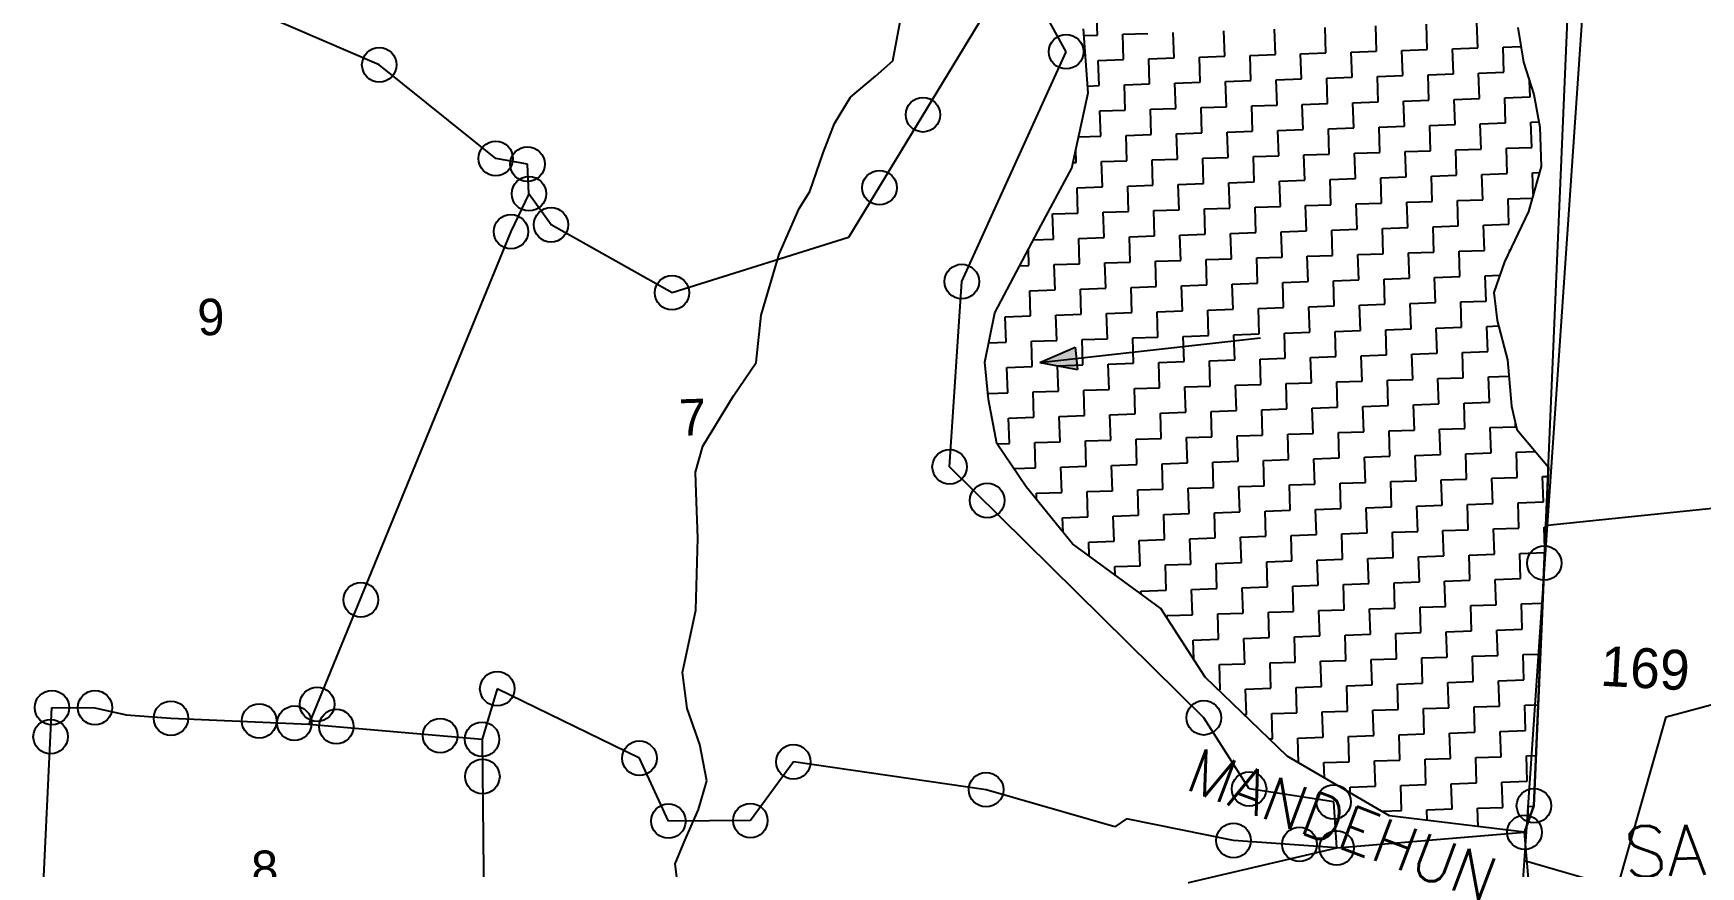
# Model space of a CAD drawing. Header units: metres. Extents: x 278270 to 279465, y 2078206 to 2080031.
# Drawn here: x 278539.7 to 278920.7, y 2079557.9 to 2079748.2 of the extents above; entities that cross this region are included whole.
import ezdxf
from ezdxf.enums import TextEntityAlignment as Align

# ---------------------------------------------------------------- set-up
doc = ezdxf.new("R2010")
doc.units = ezdxf.units.M
for name, color, linetype in [('LINE_WATER', 4, 'Continuous'), ('POLY_HATCH', 12, 'Continuous'), ('POLY_PARCEL', 6, 'Continuous'), ('POLY_ROAD', 30, 'Continuous'), ('TEXT_MAPOUT', 7, 'Continuous'), ('TEXT_PARCEL', 7, 'Continuous'), ('V_BOUND_LINE', 7, 'Continuous')]:
    doc.layers.add(name, color=color, linetype=linetype)
doc.styles.get("Standard").update_dxf_attribs({"font": 'simplex.shx'})
doc.styles.add('TEXT_MAP', font='')
doc.styles.get('TEXT_MAP').set_extended_font_data('Kruti Dev 050')

msp = doc.modelspace()

# ---------------------------------------------------------------- hatches: boundary and pattern name
h = msp.add_hatch(color=256)
h.paths.add_polyline_path([(278778, 2079673.97), (278777.71, 2079676.53), (278769.63, 2079673.04)])
h.paths.add_polyline_path([(278769.63, 2079673.04), (278778.28, 2079671.41), (278778, 2079673.97)])

# ---------------------------------------------------------------- linework, layer by layer
for points in [[(278769.63, 2079673.04), (278820.05, 2079678.64)], [(278769.63, 2079673.04), (278777.71, 2079676.53)], [(278777.71, 2079676.53), (278778.28, 2079671.41)], [(278769.63, 2079673.04), (278778.28, 2079671.41)]]:
    msp.add_lwpolyline(points)
for centre in [(278775.68, 2079744), (278618.72, 2079741), (278742.96, 2079729.6), (278645.34, 2079719.61), (278652.59, 2079718.32), (278652.93, 2079711.56), (278733.03, 2079712.94), (278657.97, 2079704.47), (278648.81, 2079702.9), (278685.62, 2079688.95), (278751.83, 2079691.5), (278749.04, 2079649.18), (278757.64, 2079641.5), (278884.93, 2079627.2), (278614.52, 2079618.81), (278645.68, 2079598.5), (278543.93, 2079594.18), (278553.77, 2079594.17), (278604.54, 2079594.94), (278571.12, 2079591.75), (278591.29, 2079591.14), (278599.33, 2079590.62), (278608.91, 2079589.86), (278807.13, 2079591.87), (278543.62, 2079587.55), (278632.65, 2079587.79), (278642.21, 2079586.96), (278678.18, 2079582.63), (278713.36, 2079581.79), (278642.3, 2079578.45), (278757.39, 2079575.44), (278817.48, 2079575.6), (278836.81, 2079572.64), (278882.56, 2079571.78), (278684.8, 2079568.27), (278703.53, 2079568.38), (278813.92, 2079563.83), (278829, 2079562.95), (278880.42, 2079565.71), (278837.5, 2079562.14)]:
    msp.add_circle(centre, 3.94)
at = {"layer": 'LINE_WATER'}
for p, q in [((278736.1, 2079741.88), (278738.75, 2079756.24)), ((278732.11, 2079738.42), (278736.1, 2079741.88)), ((278726.38, 2079733.63), (278732.11, 2079738.42)), ((278722.73, 2079727.62), (278726.38, 2079733.63)), ((278720.14, 2079720.88), (278722.73, 2079727.62)), ((278717.1, 2079712.08), (278720.14, 2079720.88)), ((278714.66, 2079708.16), (278717.1, 2079712.08)), ((278710.14, 2079697.77), (278714.66, 2079708.16)), ((278705.99, 2079683.81), (278710.14, 2079697.77)), ((278704.81, 2079673.02), (278705.99, 2079683.81)), ((278699.68, 2079665.43), (278704.81, 2079673.02)), ((278692.63, 2079653.94), (278699.68, 2079665.43)), ((278691.02, 2079647.96), (278692.63, 2079653.94)), ((278691.17, 2079643.35), (278691.02, 2079647.96)), ((278691.52, 2079632.87), (278691.17, 2079643.35)), ((278691.03, 2079616.47), (278691.52, 2079632.87)), ((278688.05, 2079602.24), (278691.03, 2079616.47)), ((278689.1, 2079593.96), (278688.05, 2079602.24)), ((278691.97, 2079585.74), (278689.1, 2079593.96)), ((278693.54, 2079577.47), (278691.97, 2079585.74)), ((278691.68, 2079570.92), (278693.54, 2079577.47)), ((278688.53, 2079563.8), (278691.68, 2079570.92)), ((278686.37, 2079558.53), (278688.53, 2079563.8)), ((278687.06, 2079553.09), (278686.37, 2079558.53))]:
    msp.add_line(p, q, dxfattribs=at)
at = {"layer": 'POLY_HATCH', "linetype": 'Continuous'}
for p, q in [((278782.82, 2079747.81), (278782.63, 2079753.59)), ((278835.05, 2079743.74), (278834.86, 2079749.52)), ((278846.61, 2079744.12), (278846.42, 2079749.9)), ((278858.18, 2079744.5), (278857.99, 2079750.28)), ((278869.74, 2079744.88), (278869.55, 2079750.66)), ((278779.72, 2079747.71), (278782.82, 2079747.81)), ((278788.6, 2079748), (278794.38, 2079748.19)), ((278788.79, 2079742.22), (278788.6, 2079748)), ((278800.35, 2079742.6), (278800.16, 2079748.38)), ((278811.92, 2079742.98), (278811.73, 2079748.76)), ((278823.48, 2079743.36), (278823.29, 2079749.14)), ((278783.01, 2079742.03), (278788.79, 2079742.22)), ((278783.2, 2079736.25), (278783.01, 2079742.03)), ((278794.57, 2079742.41), (278800.35, 2079742.6)), ((278794.76, 2079736.63), (278794.57, 2079742.41)), ((278806.14, 2079742.79), (278811.92, 2079742.98)), ((278806.33, 2079737.01), (278806.14, 2079742.79)), ((278817.7, 2079743.17), (278823.48, 2079743.36)), ((278817.89, 2079737.39), (278817.7, 2079743.17)), ((278829.26, 2079743.55), (278835.05, 2079743.74)), ((278829.45, 2079737.77), (278829.26, 2079743.55)), ((278840.83, 2079743.93), (278846.61, 2079744.12)), ((278841.02, 2079738.15), (278840.83, 2079743.93)), ((278852.39, 2079744.31), (278858.18, 2079744.5)), ((278852.58, 2079738.53), (278852.39, 2079744.31)), ((278863.96, 2079744.69), (278869.74, 2079744.88)), ((278864.15, 2079738.91), (278863.96, 2079744.69)), ((278875.52, 2079745.07), (278879.6, 2079745.2)), ((278875.71, 2079739.29), (278875.52, 2079745.07)), ((278835.24, 2079737.96), (278841.02, 2079738.15)), ((278846.8, 2079738.34), (278852.58, 2079738.53)), ((278846.99, 2079732.55), (278846.8, 2079738.34)), ((278858.37, 2079738.72), (278864.15, 2079738.91)), ((278858.56, 2079732.93), (278858.37, 2079738.72)), ((278869.93, 2079739.1), (278875.71, 2079739.29)), ((278870.12, 2079733.31), (278869.93, 2079739.1)), ((278780.57, 2079736.16), (278783.2, 2079736.25)), ((278788.98, 2079736.44), (278794.76, 2079736.63)), ((278789.17, 2079730.66), (278788.98, 2079736.44)), ((278800.54, 2079736.82), (278806.33, 2079737.01)), ((278800.73, 2079731.03), (278800.54, 2079736.82)), ((278812.11, 2079737.2), (278817.89, 2079737.39)), ((278812.3, 2079731.41), (278812.11, 2079737.2)), ((278823.67, 2079737.58), (278829.45, 2079737.77)), ((278823.86, 2079731.79), (278823.67, 2079737.58)), ((278835.43, 2079732.17), (278835.24, 2079737.96)), ((278881.68, 2079733.69), (278881.56, 2079737.39)), ((278783.39, 2079730.47), (278789.17, 2079730.66)), ((278783.58, 2079724.68), (278783.39, 2079730.47)), ((278794.95, 2079730.84), (278800.73, 2079731.03)), ((278795.14, 2079725.06), (278794.95, 2079730.84)), ((278806.52, 2079731.22), (278812.3, 2079731.41)), ((278806.71, 2079725.44), (278806.52, 2079731.22)), ((278818.08, 2079731.6), (278823.86, 2079731.79)), ((278818.27, 2079725.82), (278818.08, 2079731.6)), ((278829.64, 2079731.98), (278835.43, 2079732.17)), ((278829.83, 2079726.2), (278829.64, 2079731.98)), ((278841.21, 2079732.36), (278846.99, 2079732.55)), ((278841.4, 2079726.58), (278841.21, 2079732.36)), ((278852.77, 2079732.74), (278858.56, 2079732.93)), ((278852.96, 2079726.96), (278852.77, 2079732.74)), ((278864.34, 2079733.12), (278870.12, 2079733.31)), ((278864.53, 2079727.34), (278864.34, 2079733.12)), ((278875.9, 2079733.5), (278881.68, 2079733.69)), ((278876.09, 2079727.72), (278875.9, 2079733.5)), ((278847.18, 2079726.77), (278852.96, 2079726.96)), ((278847.37, 2079720.99), (278847.18, 2079726.77)), ((278858.75, 2079727.15), (278864.53, 2079727.34)), ((278858.94, 2079721.37), (278858.75, 2079727.15)), ((278870.31, 2079727.53), (278876.09, 2079727.72)), ((278870.5, 2079721.75), (278870.31, 2079727.53)), ((278881.87, 2079727.91), (278883.69, 2079727.97)), ((278882.06, 2079722.13), (278881.87, 2079727.91)), ((278778.51, 2079724.52), (278783.58, 2079724.68)), ((278789.36, 2079724.87), (278795.14, 2079725.06)), ((278789.55, 2079719.09), (278789.36, 2079724.87)), ((278800.92, 2079725.25), (278806.71, 2079725.44)), ((278801.11, 2079719.47), (278800.92, 2079725.25)), ((278812.49, 2079725.63), (278818.27, 2079725.82)), ((278812.68, 2079719.85), (278812.49, 2079725.63)), ((278824.05, 2079726.01), (278829.83, 2079726.2)), ((278824.24, 2079720.23), (278824.05, 2079726.01)), ((278835.62, 2079726.39), (278841.4, 2079726.58)), ((278835.81, 2079720.61), (278835.62, 2079726.39)), ((278777.98, 2079718.71), (278777.89, 2079721.65)), ((278783.77, 2079718.9), (278789.55, 2079719.09)), ((278795.33, 2079719.28), (278801.11, 2079719.47)), ((278795.52, 2079713.5), (278795.33, 2079719.28)), ((278806.9, 2079719.66), (278812.68, 2079719.85)), ((278807.09, 2079713.88), (278806.9, 2079719.66)), ((278818.46, 2079720.04), (278824.24, 2079720.23)), ((278818.65, 2079714.26), (278818.46, 2079720.04)), ((278830.02, 2079720.42), (278835.81, 2079720.61)), ((278830.21, 2079714.64), (278830.02, 2079720.42)), ((278841.59, 2079720.8), (278847.37, 2079720.99)), ((278841.78, 2079715.02), (278841.59, 2079720.8)), ((278853.15, 2079721.18), (278858.94, 2079721.37)), ((278853.34, 2079715.4), (278853.15, 2079721.18)), ((278864.72, 2079721.56), (278870.5, 2079721.75)), ((278864.91, 2079715.78), (278864.72, 2079721.56)), ((278876.28, 2079721.94), (278882.06, 2079722.13)), ((278876.47, 2079716.16), (278876.28, 2079721.94)), ((278777.25, 2079718.69), (278777.98, 2079718.71)), ((278783.96, 2079713.12), (278783.77, 2079718.9)), ((278847.56, 2079715.21), (278853.34, 2079715.4)), ((278847.75, 2079709.43), (278847.56, 2079715.21)), ((278859.13, 2079715.59), (278864.91, 2079715.78)), ((278859.32, 2079709.8), (278859.13, 2079715.59)), ((278870.69, 2079715.97), (278876.47, 2079716.16)), ((278870.88, 2079710.18), (278870.69, 2079715.97)), ((278882.25, 2079716.35), (278883.81, 2079716.4)), ((278882.42, 2079711.43), (278882.25, 2079716.35)), ((278778.17, 2079712.93), (278783.96, 2079713.12)), ((278778.36, 2079707.15), (278778.17, 2079712.93)), ((278789.74, 2079713.31), (278795.52, 2079713.5)), ((278789.93, 2079707.53), (278789.74, 2079713.31)), ((278801.3, 2079713.69), (278807.09, 2079713.88)), ((278801.49, 2079707.91), (278801.3, 2079713.69)), ((278812.87, 2079714.07), (278818.65, 2079714.26)), ((278813.06, 2079708.29), (278812.87, 2079714.07)), ((278824.43, 2079714.45), (278830.21, 2079714.64)), ((278824.62, 2079708.67), (278824.43, 2079714.45)), ((278836, 2079714.83), (278841.78, 2079715.02)), ((278836.19, 2079709.05), (278836, 2079714.83)), ((278795.71, 2079707.72), (278801.49, 2079707.91)), ((278795.9, 2079701.93), (278795.71, 2079707.72)), ((278807.28, 2079708.1), (278813.06, 2079708.29)), ((278807.47, 2079702.31), (278807.28, 2079708.1)), ((278818.84, 2079708.48), (278824.62, 2079708.67)), ((278819.03, 2079702.69), (278818.84, 2079708.48)), ((278830.4, 2079708.86), (278836.19, 2079709.05)), ((278830.59, 2079703.07), (278830.4, 2079708.86)), ((278841.97, 2079709.24), (278847.75, 2079709.43)), ((278842.16, 2079703.45), (278841.97, 2079709.24)), ((278853.53, 2079709.61), (278859.32, 2079709.8)), ((278853.72, 2079703.83), (278853.53, 2079709.61)), ((278865.1, 2079709.99), (278870.88, 2079710.18)), ((278865.29, 2079704.21), (278865.1, 2079709.99)), ((278876.66, 2079710.37), (278882.17, 2079710.56)), ((278876.85, 2079704.59), (278876.66, 2079710.37)), ((278772.58, 2079706.96), (278778.36, 2079707.15)), ((278772.77, 2079701.17), (278772.58, 2079706.96)), ((278784.15, 2079707.34), (278789.93, 2079707.53)), ((278784.34, 2079701.55), (278784.15, 2079707.34)), ((278847.94, 2079703.64), (278853.72, 2079703.83)), ((278859.51, 2079704.02), (278865.29, 2079704.21)), ((278859.7, 2079698.24), (278859.51, 2079704.02)), ((278871.07, 2079704.4), (278876.85, 2079704.59)), ((278871.26, 2079698.62), (278871.07, 2079704.4)), ((278768.16, 2079701.02), (278772.77, 2079701.17)), ((278778.55, 2079701.36), (278784.34, 2079701.55)), ((278778.74, 2079695.58), (278778.55, 2079701.36)), ((278790.12, 2079701.74), (278795.9, 2079701.93)), ((278790.31, 2079695.96), (278790.12, 2079701.74)), ((278801.68, 2079702.12), (278807.47, 2079702.31)), ((278801.87, 2079696.34), (278801.68, 2079702.12)), ((278813.25, 2079702.5), (278819.03, 2079702.69)), ((278813.44, 2079696.72), (278813.25, 2079702.5)), ((278824.81, 2079702.88), (278830.59, 2079703.07)), ((278825, 2079697.1), (278824.81, 2079702.88)), ((278836.38, 2079703.26), (278842.16, 2079703.45)), ((278836.57, 2079697.48), (278836.38, 2079703.26)), ((278848.13, 2079697.86), (278847.94, 2079703.64)), ((278767.18, 2079695.2), (278767.06, 2079698.92)), ((278796.09, 2079696.15), (278801.87, 2079696.34)), ((278796.28, 2079690.37), (278796.09, 2079696.15)), ((278807.66, 2079696.53), (278813.44, 2079696.72)), ((278807.85, 2079690.75), (278807.66, 2079696.53)), ((278819.22, 2079696.91), (278825, 2079697.1)), ((278819.41, 2079691.13), (278819.22, 2079696.91)), ((278830.78, 2079697.29), (278836.57, 2079697.48)), ((278830.97, 2079691.51), (278830.78, 2079697.29)), ((278842.35, 2079697.67), (278848.13, 2079697.86)), ((278842.54, 2079691.89), (278842.35, 2079697.67)), ((278853.91, 2079698.05), (278859.7, 2079698.24)), ((278854.1, 2079692.27), (278853.91, 2079698.05)), ((278865.48, 2079698.43), (278871.26, 2079698.62)), ((278865.67, 2079692.65), (278865.48, 2079698.43)), ((278877.04, 2079698.81), (278877.16, 2079698.81)), ((278877.05, 2079698.58), (278877.04, 2079698.81)), ((278765.07, 2079695.13), (278767.18, 2079695.2)), ((278772.96, 2079695.39), (278778.74, 2079695.58)), ((278773.15, 2079689.61), (278772.96, 2079695.39)), ((278784.53, 2079695.77), (278790.31, 2079695.96)), ((278784.72, 2079689.99), (278784.53, 2079695.77)), ((278859.88, 2079692.46), (278865.67, 2079692.65)), ((278860.07, 2079686.68), (278859.88, 2079692.46)), ((278871.45, 2079692.84), (278874.76, 2079692.95)), ((278871.64, 2079687.06), (278871.45, 2079692.84)), ((278767.37, 2079689.42), (278773.15, 2079689.61)), ((278767.56, 2079683.64), (278767.37, 2079689.42)), ((278778.93, 2079689.8), (278784.72, 2079689.99)), ((278779.12, 2079684.02), (278778.93, 2079689.8)), ((278790.5, 2079690.18), (278796.28, 2079690.37)), ((278790.69, 2079684.4), (278790.5, 2079690.18)), ((278802.06, 2079690.56), (278807.85, 2079690.75)), ((278802.25, 2079684.78), (278802.06, 2079690.56)), ((278813.63, 2079690.94), (278819.41, 2079691.13)), ((278813.82, 2079685.16), (278813.63, 2079690.94)), ((278825.19, 2079691.32), (278830.97, 2079691.51)), ((278825.38, 2079685.54), (278825.19, 2079691.32)), ((278836.76, 2079691.7), (278842.54, 2079691.89)), ((278836.95, 2079685.92), (278836.76, 2079691.7)), ((278848.32, 2079692.08), (278854.1, 2079692.27)), ((278848.51, 2079686.3), (278848.32, 2079692.08)), ((278796.47, 2079684.59), (278802.25, 2079684.78)), ((278808.03, 2079684.97), (278813.82, 2079685.16)), ((278808.22, 2079679.18), (278808.03, 2079684.97)), ((278819.6, 2079685.35), (278825.38, 2079685.54)), ((278819.79, 2079679.56), (278819.6, 2079685.35)), ((278831.16, 2079685.73), (278836.95, 2079685.92)), ((278831.35, 2079679.94), (278831.16, 2079685.73)), ((278842.73, 2079686.11), (278848.51, 2079686.3)), ((278842.92, 2079680.32), (278842.73, 2079686.11)), ((278854.29, 2079686.49), (278860.07, 2079686.68)), ((278854.48, 2079680.7), (278854.29, 2079686.49)), ((278865.86, 2079686.87), (278871.64, 2079687.06)), ((278866.05, 2079681.08), (278865.86, 2079686.87)), ((278761.78, 2079683.45), (278767.56, 2079683.64)), ((278761.97, 2079677.67), (278761.78, 2079683.45)), ((278773.34, 2079683.83), (278779.12, 2079684.02)), ((278773.53, 2079678.05), (278773.34, 2079683.83)), ((278784.91, 2079684.21), (278790.69, 2079684.4)), ((278785.1, 2079678.43), (278784.91, 2079684.21)), ((278796.66, 2079678.81), (278796.47, 2079684.59)), ((278860.26, 2079680.89), (278866.05, 2079681.08)), ((278860.45, 2079675.11), (278860.26, 2079680.89)), ((278871.83, 2079681.27), (278874.48, 2079681.36)), ((278872.02, 2079675.49), (278871.83, 2079681.27)), ((278758.01, 2079677.54), (278761.97, 2079677.67)), ((278767.75, 2079677.86), (278773.53, 2079678.05)), ((278767.94, 2079672.07), (278767.75, 2079677.86)), ((278779.31, 2079678.24), (278785.1, 2079678.43)), ((278779.5, 2079672.45), (278779.31, 2079678.24)), ((278790.88, 2079678.62), (278796.66, 2079678.81)), ((278791.07, 2079672.83), (278790.88, 2079678.62)), ((278802.44, 2079678.99), (278808.22, 2079679.18)), ((278802.63, 2079673.21), (278802.44, 2079678.99)), ((278814.01, 2079679.37), (278819.79, 2079679.56)), ((278814.2, 2079673.59), (278814.01, 2079679.37)), ((278825.57, 2079679.75), (278831.35, 2079679.94)), ((278825.76, 2079673.97), (278825.57, 2079679.75)), ((278837.14, 2079680.13), (278842.92, 2079680.32)), ((278837.33, 2079674.35), (278837.14, 2079680.13)), ((278848.7, 2079680.51), (278854.48, 2079680.7)), ((278848.89, 2079674.73), (278848.7, 2079680.51)), ((278808.41, 2079673.4), (278814.2, 2079673.59)), ((278808.6, 2079667.62), (278808.41, 2079673.4)), ((278819.98, 2079673.78), (278825.76, 2079673.97)), ((278820.17, 2079668), (278819.98, 2079673.78)), ((278831.54, 2079674.16), (278837.33, 2079674.35)), ((278831.73, 2079668.38), (278831.54, 2079674.16)), ((278843.11, 2079674.54), (278848.89, 2079674.73)), ((278843.3, 2079668.76), (278843.11, 2079674.54)), ((278854.67, 2079674.92), (278860.45, 2079675.11)), ((278854.86, 2079669.14), (278854.67, 2079674.92)), ((278866.24, 2079675.3), (278872.02, 2079675.49)), ((278866.43, 2079669.52), (278866.24, 2079675.3)), ((278762.16, 2079671.88), (278767.94, 2079672.07)), ((278762.35, 2079666.1), (278762.16, 2079671.88)), ((278773.72, 2079672.26), (278779.5, 2079672.45)), ((278773.91, 2079666.48), (278773.72, 2079672.26)), ((278785.29, 2079672.64), (278791.07, 2079672.83)), ((278785.48, 2079666.86), (278785.29, 2079672.64)), ((278796.85, 2079673.02), (278802.63, 2079673.21)), ((278797.04, 2079667.24), (278796.85, 2079673.02)), ((278860.64, 2079669.33), (278866.43, 2079669.52)), ((278872.21, 2079669.71), (278876.88, 2079669.86)), ((278872.4, 2079663.93), (278872.21, 2079669.71)), ((278757.78, 2079665.95), (278762.35, 2079666.1)), ((278768.13, 2079666.29), (278773.91, 2079666.48)), ((278768.32, 2079660.51), (278768.13, 2079666.29)), ((278779.69, 2079666.67), (278785.48, 2079666.86)), ((278779.88, 2079660.89), (278779.69, 2079666.67)), ((278791.26, 2079667.05), (278797.04, 2079667.24)), ((278791.45, 2079661.27), (278791.26, 2079667.05)), ((278802.82, 2079667.43), (278808.6, 2079667.62)), ((278803.01, 2079661.65), (278802.82, 2079667.43)), ((278814.39, 2079667.81), (278820.17, 2079668)), ((278814.58, 2079662.03), (278814.39, 2079667.81)), ((278825.95, 2079668.19), (278831.73, 2079668.38)), ((278826.14, 2079662.41), (278825.95, 2079668.19)), ((278837.52, 2079668.57), (278843.3, 2079668.76)), ((278837.71, 2079662.79), (278837.52, 2079668.57)), ((278849.08, 2079668.95), (278854.86, 2079669.14)), ((278849.27, 2079663.17), (278849.08, 2079668.95)), ((278860.83, 2079663.55), (278860.64, 2079669.33)), ((278808.79, 2079661.84), (278814.58, 2079662.03)), ((278808.98, 2079656.06), (278808.79, 2079661.84)), ((278820.36, 2079662.22), (278826.14, 2079662.41)), ((278820.55, 2079656.44), (278820.36, 2079662.22)), ((278831.92, 2079662.6), (278837.71, 2079662.79)), ((278832.11, 2079656.82), (278831.92, 2079662.6)), ((278843.49, 2079662.98), (278849.27, 2079663.17)), ((278843.68, 2079657.2), (278843.49, 2079662.98)), ((278855.05, 2079663.36), (278860.83, 2079663.55)), ((278855.24, 2079657.58), (278855.05, 2079663.36)), ((278866.62, 2079663.74), (278872.4, 2079663.93)), ((278866.81, 2079657.95), (278866.62, 2079663.74)), ((278762.54, 2079660.32), (278768.32, 2079660.51)), ((278762.73, 2079654.54), (278762.54, 2079660.32)), ((278774.1, 2079660.7), (278779.88, 2079660.89)), ((278774.29, 2079654.92), (278774.1, 2079660.7)), ((278785.67, 2079661.08), (278791.45, 2079661.27)), ((278785.86, 2079655.3), (278785.67, 2079661.08)), ((278797.23, 2079661.46), (278803.01, 2079661.65)), ((278797.42, 2079655.68), (278797.23, 2079661.46)), ((278872.59, 2079658.14), (278878.37, 2079658.33)), ((278872.78, 2079652.36), (278872.59, 2079658.14)), ((278878.37, 2079658.33), (278878.34, 2079659.19)), ((278759.88, 2079654.44), (278762.73, 2079654.54)), ((278768.51, 2079654.73), (278774.29, 2079654.92)), ((278768.7, 2079648.94), (278768.51, 2079654.73)), ((278780.07, 2079655.11), (278785.86, 2079655.3)), ((278780.26, 2079649.32), (278780.07, 2079655.11)), ((278791.64, 2079655.49), (278797.42, 2079655.68)), ((278791.83, 2079649.7), (278791.64, 2079655.49)), ((278803.2, 2079655.87), (278808.98, 2079656.06)), ((278803.39, 2079650.08), (278803.2, 2079655.87)), ((278814.77, 2079656.25), (278820.55, 2079656.44)), ((278814.96, 2079650.46), (278814.77, 2079656.25)), ((278826.33, 2079656.63), (278832.11, 2079656.82)), ((278826.52, 2079650.84), (278826.33, 2079656.63)), ((278837.9, 2079657.01), (278843.68, 2079657.2)), ((278838.09, 2079651.22), (278837.9, 2079657.01)), ((278849.46, 2079657.39), (278855.24, 2079657.58)), ((278849.65, 2079651.6), (278849.46, 2079657.39)), ((278861.02, 2079657.76), (278866.81, 2079657.95)), ((278861.21, 2079651.98), (278861.02, 2079657.76)), ((278809.17, 2079650.27), (278814.96, 2079650.46)), ((278820.74, 2079650.65), (278826.52, 2079650.84)), ((278820.93, 2079644.87), (278820.74, 2079650.65)), ((278832.3, 2079651.03), (278838.09, 2079651.22)), ((278832.49, 2079645.25), (278832.3, 2079651.03)), ((278843.87, 2079651.41), (278849.65, 2079651.6)), ((278844.06, 2079645.63), (278843.87, 2079651.41)), ((278855.43, 2079651.79), (278861.21, 2079651.98)), ((278855.62, 2079646.01), (278855.43, 2079651.79)), ((278867, 2079652.17), (278872.78, 2079652.36)), ((278867.19, 2079646.39), (278867, 2079652.17)), ((278878.56, 2079652.55), (278882.86, 2079652.69)), ((278878.75, 2079646.77), (278878.56, 2079652.55)), ((278763.73, 2079648.78), (278768.7, 2079648.94)), ((278774.48, 2079649.13), (278780.26, 2079649.32)), ((278774.67, 2079643.35), (278774.48, 2079649.13)), ((278786.05, 2079649.51), (278791.83, 2079649.7)), ((278786.24, 2079643.73), (278786.05, 2079649.51)), ((278797.61, 2079649.89), (278803.39, 2079650.08)), ((278797.8, 2079644.11), (278797.61, 2079649.89)), ((278809.36, 2079644.49), (278809.17, 2079650.27)), ((278872.97, 2079646.58), (278878.75, 2079646.77)), ((278884.53, 2079646.96), (278885.78, 2079647)), ((278884.72, 2079641.18), (278884.53, 2079646.96)), ((278768.89, 2079643.16), (278774.67, 2079643.35)), ((278768.94, 2079641.69), (278768.89, 2079643.16)), ((278780.45, 2079643.54), (278786.24, 2079643.73)), ((278780.64, 2079637.76), (278780.45, 2079643.54)), ((278792.02, 2079643.92), (278797.8, 2079644.11)), ((278792.21, 2079638.14), (278792.02, 2079643.92)), ((278803.58, 2079644.3), (278809.36, 2079644.49)), ((278803.77, 2079638.52), (278803.58, 2079644.3)), ((278815.15, 2079644.68), (278820.93, 2079644.87)), ((278815.34, 2079638.9), (278815.15, 2079644.68)), ((278826.71, 2079645.06), (278832.49, 2079645.25)), ((278826.9, 2079639.28), (278826.71, 2079645.06)), ((278838.28, 2079645.44), (278844.06, 2079645.63)), ((278838.47, 2079639.66), (278838.28, 2079645.44)), ((278849.84, 2079645.82), (278855.62, 2079646.01)), ((278850.03, 2079640.04), (278849.84, 2079645.82)), ((278861.4, 2079646.2), (278867.19, 2079646.39)), ((278861.59, 2079640.42), (278861.4, 2079646.2)), ((278873.16, 2079640.8), (278872.97, 2079646.58)), ((278821.12, 2079639.09), (278826.9, 2079639.28)), ((278821.31, 2079633.31), (278821.12, 2079639.09)), ((278832.68, 2079639.47), (278838.47, 2079639.66)), ((278832.87, 2079633.69), (278832.68, 2079639.47)), ((278844.25, 2079639.85), (278850.03, 2079640.04)), ((278844.44, 2079634.07), (278844.25, 2079639.85)), ((278855.81, 2079640.23), (278861.59, 2079640.42)), ((278856, 2079634.45), (278855.81, 2079640.23)), ((278867.38, 2079640.61), (278873.16, 2079640.8)), ((278867.57, 2079634.83), (278867.38, 2079640.61)), ((278878.94, 2079640.99), (278884.72, 2079641.18)), ((278879.13, 2079635.21), (278878.94, 2079640.99)), ((278774.86, 2079637.57), (278780.64, 2079637.76)), ((278774.97, 2079634.27), (278774.86, 2079637.57)), ((278786.43, 2079637.95), (278792.21, 2079638.14)), ((278786.62, 2079632.17), (278786.43, 2079637.95)), ((278797.99, 2079638.33), (278803.77, 2079638.52)), ((278798.18, 2079632.55), (278797.99, 2079638.33)), ((278809.55, 2079638.71), (278815.34, 2079638.9)), ((278809.74, 2079632.93), (278809.55, 2079638.71)), ((278873.35, 2079635.02), (278879.13, 2079635.21)), ((278884.91, 2079635.4), (278885.29, 2079635.41)), ((278885.07, 2079630.47), (278884.91, 2079635.4)), ((278780.83, 2079631.98), (278786.62, 2079632.17)), ((278780.94, 2079628.83), (278780.83, 2079631.98)), ((278792.4, 2079632.36), (278798.18, 2079632.55)), ((278792.59, 2079626.58), (278792.4, 2079632.36)), ((278803.96, 2079632.74), (278809.74, 2079632.93)), ((278804.15, 2079626.96), (278803.96, 2079632.74)), ((278815.53, 2079633.12), (278821.31, 2079633.31)), ((278815.72, 2079627.33), (278815.53, 2079633.12)), ((278827.09, 2079633.5), (278832.87, 2079633.69)), ((278827.28, 2079627.71), (278827.09, 2079633.5)), ((278838.65, 2079633.88), (278844.44, 2079634.07)), ((278838.84, 2079628.09), (278838.65, 2079633.88)), ((278850.22, 2079634.26), (278856, 2079634.45)), ((278850.41, 2079628.47), (278850.22, 2079634.26)), ((278861.78, 2079634.64), (278867.57, 2079634.83)), ((278861.97, 2079628.85), (278861.78, 2079634.64)), ((278873.54, 2079629.23), (278873.35, 2079635.02)), ((278821.5, 2079627.52), (278827.28, 2079627.71)), ((278833.06, 2079627.9), (278838.84, 2079628.09)), ((278833.25, 2079622.12), (278833.06, 2079627.9)), ((278844.63, 2079628.28), (278850.41, 2079628.47)), ((278844.82, 2079622.5), (278844.63, 2079628.28)), ((278856.19, 2079628.66), (278861.97, 2079628.85)), ((278856.38, 2079622.88), (278856.19, 2079628.66)), ((278867.76, 2079629.04), (278873.54, 2079629.23)), ((278867.95, 2079623.26), (278867.76, 2079629.04)), ((278879.32, 2079629.42), (278885.04, 2079629.61)), ((278879.51, 2079623.64), (278879.32, 2079629.42)), ((278786.8, 2079626.39), (278792.59, 2079626.58)), ((278786.87, 2079624.49), (278786.8, 2079626.39)), ((278798.37, 2079626.77), (278804.15, 2079626.96)), ((278798.56, 2079620.98), (278798.37, 2079626.77)), ((278809.93, 2079627.14), (278815.72, 2079627.33)), ((278810.12, 2079621.36), (278809.93, 2079627.14)), ((278821.69, 2079621.74), (278821.5, 2079627.52)), ((278792.78, 2079620.79), (278798.56, 2079620.98)), ((278792.8, 2079620.15), (278792.78, 2079620.79)), ((278804.34, 2079621.17), (278810.12, 2079621.36)), ((278804.53, 2079615.39), (278804.34, 2079621.17)), ((278815.91, 2079621.55), (278821.69, 2079621.74)), ((278816.1, 2079615.77), (278815.91, 2079621.55)), ((278827.47, 2079621.93), (278833.25, 2079622.12)), ((278827.66, 2079616.15), (278827.47, 2079621.93)), ((278839.03, 2079622.31), (278844.82, 2079622.5)), ((278839.22, 2079616.53), (278839.03, 2079622.31)), ((278850.6, 2079622.69), (278856.38, 2079622.88)), ((278850.79, 2079616.91), (278850.6, 2079622.69)), ((278862.16, 2079623.07), (278867.95, 2079623.26)), ((278862.35, 2079617.29), (278862.16, 2079623.07)), ((278873.73, 2079623.45), (278879.51, 2079623.64)), ((278873.92, 2079617.67), (278873.73, 2079623.45)), ((278821.88, 2079615.96), (278827.66, 2079616.15)), ((278833.44, 2079616.34), (278839.22, 2079616.53)), ((278833.63, 2079610.56), (278833.44, 2079616.34)), ((278845.01, 2079616.72), (278850.79, 2079616.91)), ((278845.2, 2079610.94), (278845.01, 2079616.72)), ((278856.57, 2079617.1), (278862.35, 2079617.29)), ((278856.76, 2079611.32), (278856.57, 2079617.1)), ((278868.14, 2079617.48), (278873.92, 2079617.67)), ((278868.33, 2079611.7), (278868.14, 2079617.48)), ((278879.7, 2079617.86), (278884.54, 2079618.02)), ((278879.89, 2079612.08), (278879.7, 2079617.86)), ((278798.75, 2079615.2), (278804.53, 2079615.39)), ((278798.77, 2079614.63), (278798.75, 2079615.2)), ((278810.31, 2079615.58), (278816.1, 2079615.77)), ((278810.5, 2079609.8), (278810.31, 2079615.58)), ((278822.07, 2079610.18), (278821.88, 2079615.96)), ((278804.72, 2079609.61), (278810.5, 2079609.8)), ((278804.87, 2079605.18), (278804.72, 2079609.61)), ((278816.29, 2079609.99), (278822.07, 2079610.18)), ((278816.48, 2079604.21), (278816.29, 2079609.99)), ((278827.85, 2079610.37), (278833.63, 2079610.56)), ((278828.04, 2079604.59), (278827.85, 2079610.37)), ((278839.41, 2079610.75), (278845.2, 2079610.94)), ((278839.6, 2079604.97), (278839.41, 2079610.75)), ((278850.98, 2079611.13), (278856.76, 2079611.32)), ((278851.17, 2079605.35), (278850.98, 2079611.13)), ((278862.54, 2079611.51), (278868.33, 2079611.7)), ((278862.73, 2079605.73), (278862.54, 2079611.51)), ((278874.11, 2079611.89), (278879.89, 2079612.08)), ((278874.3, 2079606.1), (278874.11, 2079611.89)), ((278833.82, 2079604.78), (278839.6, 2079604.97)), ((278834.01, 2079598.99), (278833.82, 2079604.78)), ((278845.39, 2079605.16), (278851.17, 2079605.35)), ((278845.58, 2079599.37), (278845.39, 2079605.16)), ((278856.95, 2079605.54), (278862.73, 2079605.73)), ((278857.14, 2079599.75), (278856.95, 2079605.54)), ((278868.52, 2079605.91), (278874.3, 2079606.1)), ((278868.71, 2079600.13), (278868.52, 2079605.91)), ((278880.08, 2079606.29), (278884.04, 2079606.42)), ((278880.27, 2079600.51), (278880.08, 2079606.29)), ((278810.69, 2079604.02), (278816.48, 2079604.21)), ((278810.88, 2079598.23), (278810.69, 2079604.02)), ((278822.26, 2079604.4), (278828.04, 2079604.59)), ((278822.45, 2079598.61), (278822.26, 2079604.4)), ((278810.52, 2079598.22), (278810.88, 2079598.23)), ((278816.67, 2079598.42), (278822.45, 2079598.61)), ((278816.86, 2079592.64), (278816.67, 2079598.42)), ((278828.23, 2079598.8), (278834.01, 2079598.99)), ((278828.42, 2079593.02), (278828.23, 2079598.8)), ((278839.79, 2079599.18), (278845.58, 2079599.37)), ((278839.98, 2079593.4), (278839.79, 2079599.18)), ((278851.36, 2079599.56), (278857.14, 2079599.75)), ((278851.55, 2079593.78), (278851.36, 2079599.56)), ((278862.92, 2079599.94), (278868.71, 2079600.13)), ((278863.11, 2079594.16), (278862.92, 2079599.94)), ((278874.49, 2079600.32), (278880.27, 2079600.51)), ((278874.68, 2079594.54), (278874.49, 2079600.32)), ((278834.2, 2079593.21), (278839.98, 2079593.4)), ((278845.77, 2079593.59), (278851.55, 2079593.78)), ((278845.96, 2079587.81), (278845.77, 2079593.59)), ((278857.33, 2079593.97), (278863.11, 2079594.16)), ((278857.52, 2079588.19), (278857.33, 2079593.97)), ((278868.9, 2079594.35), (278874.68, 2079594.54)), ((278869.09, 2079588.57), (278868.9, 2079594.35)), ((278880.46, 2079594.73), (278883.55, 2079594.83)), ((278880.65, 2079588.95), (278880.46, 2079594.73)), ((278816.33, 2079592.62), (278816.86, 2079592.64)), ((278822.64, 2079592.83), (278828.42, 2079593.02)), ((278822.83, 2079587.05), (278822.64, 2079592.83)), ((278834.39, 2079587.43), (278834.2, 2079593.21)), ((278822.14, 2079587.03), (278822.83, 2079587.05)), ((278828.61, 2079587.24), (278834.39, 2079587.43)), ((278828.79, 2079581.61), (278828.61, 2079587.24)), ((278840.17, 2079587.62), (278845.96, 2079587.81)), ((278840.36, 2079581.84), (278840.17, 2079587.62)), ((278851.74, 2079588), (278857.52, 2079588.19)), ((278851.93, 2079582.22), (278851.74, 2079588)), ((278863.3, 2079588.38), (278869.09, 2079588.57)), ((278863.49, 2079582.6), (278863.3, 2079588.38)), ((278874.87, 2079588.76), (278880.65, 2079588.95)), ((278875.06, 2079582.98), (278874.87, 2079588.76)), ((278834.58, 2079581.65), (278840.36, 2079581.84)), ((278846.15, 2079582.03), (278851.93, 2079582.22)), ((278846.34, 2079576.24), (278846.15, 2079582.03)), ((278857.71, 2079582.41), (278863.49, 2079582.6)), ((278857.9, 2079576.62), (278857.71, 2079582.41)), ((278869.27, 2079582.79), (278875.06, 2079582.98)), ((278869.46, 2079577), (278869.27, 2079582.79)), ((278880.84, 2079583.17), (278883.05, 2079583.24)), ((278881.03, 2079577.38), (278880.84, 2079583.17)), ((278834.7, 2079578.17), (278834.58, 2079581.65)), ((278840.55, 2079576.05), (278846.34, 2079576.24)), ((278840.6, 2079574.73), (278840.55, 2079576.05)), ((278852.12, 2079576.43), (278857.9, 2079576.62)), ((278852.31, 2079570.65), (278852.12, 2079576.43)), ((278863.68, 2079576.81), (278869.46, 2079577)), ((278863.87, 2079571.03), (278863.68, 2079576.81)), ((278875.25, 2079577.19), (278881.03, 2079577.38)), ((278875.44, 2079571.41), (278875.25, 2079577.19)), ((278847.84, 2079570.51), (278852.31, 2079570.65)), ((278858.09, 2079570.84), (278863.87, 2079571.03)), ((278858.17, 2079568.44), (278858.09, 2079570.84)), ((278869.65, 2079571.22), (278875.44, 2079571.41)), ((278869.79, 2079567.02), (278869.65, 2079571.22)), ((278881.22, 2079571.6), (278882.51, 2079571.64)), ((278881.33, 2079568.29), (278881.22, 2079571.6)), ((278879.95, 2079565.77), (278880.45, 2079565.79))]:
    msp.add_line(p, q, dxfattribs=at)
at = {"layer": 'POLY_HATCH'}
for p, q in [((278878.88, 2079749.56), (278880.21, 2079741.61)), ((278780.68, 2079734.6), (278779.61, 2079749.24)), ((278880.21, 2079741.61), (278882.58, 2079734.22)), ((278776.98, 2079717.43), (278780.68, 2079734.6)), ((278882.58, 2079734.22), (278883.89, 2079726.8)), ((278883.89, 2079726.8), (278884.19, 2079717.75)), ((278769.94, 2079704.4), (278776.98, 2079717.43)), ((278884.19, 2079717.75), (278881.32, 2079707.53)), ((278759.4, 2079684.34), (278769.94, 2079704.4)), ((278881.32, 2079707.53), (278875.83, 2079696.02)), ((278875.83, 2079696.02), (278873.39, 2079689.01)), ((278873.39, 2079689.01), (278874.13, 2079682.64)), ((278757.1, 2079673.07), (278759.4, 2079684.34)), ((278874.13, 2079682.64), (278876.56, 2079673.66)), ((278876.56, 2079673.66), (278877.44, 2079663.03)), ((278757.91, 2079664.57), (278757.1, 2079673.07)), ((278759.85, 2079654.5), (278757.91, 2079664.57)), ((278877.44, 2079663.03), (278878.68, 2079657.74)), ((278766.57, 2079644.6), (278759.85, 2079654.5)), ((278878.68, 2079657.74), (278885.87, 2079649.07)), ((278885.87, 2079649.07), (278882.56, 2079571.78)), ((278777.13, 2079631.62), (278766.57, 2079644.6)), ((278797.35, 2079616.82), (278777.13, 2079631.62)), ((278807.46, 2079601.16), (278797.35, 2079616.82)), ((278826.19, 2079583.12), (278807.46, 2079601.16)), ((278849.57, 2079569.5), (278826.19, 2079583.12)), ((278882.56, 2079571.78), (278880.42, 2079565.71)), ((278880.42, 2079565.71), (278849.57, 2079569.5))]:
    msp.add_line(p, q, dxfattribs=at)
at = {"layer": 'POLY_PARCEL'}
for p, q in [((278764.25, 2079764.68), (278725.96, 2079701.6)), ((278775.68, 2079744), (278764.25, 2079764.68)), ((278618.72, 2079741), (278592.48, 2079752.29)), ((278751.83, 2079691.5), (278775.68, 2079744)), ((278645.34, 2079719.61), (278618.72, 2079741)), ((278652.59, 2079718.32), (278645.34, 2079719.61)), ((278652.93, 2079711.56), (278652.59, 2079718.32)), ((278652.93, 2079711.56), (278648.81, 2079702.9)), ((278657.97, 2079704.47), (278652.93, 2079711.56)), ((278685.62, 2079688.95), (278657.97, 2079704.47)), ((278648.81, 2079702.9), (278602.65, 2079590.4)), ((278725.96, 2079701.6), (278685.62, 2079688.95)), ((278749.04, 2079649.18), (278751.83, 2079691.5)), ((278807.13, 2079591.87), (278749.04, 2079649.18)), ((278885.7, 2079635.88), (278945.18, 2079642.02)), ((278912.8, 2079592.05), (278957.76, 2079604.25)), ((278645.68, 2079598.5), (278642.21, 2079586.96)), ((278678.18, 2079582.63), (278645.68, 2079598.5)), ((278541.86, 2079550.74), (278543.93, 2079594.18)), ((278543.93, 2079594.18), (278553.77, 2079594.17)), ((278553.77, 2079594.17), (278560.89, 2079592.57)), ((278560.89, 2079592.57), (278571.12, 2079591.75)), ((278571.12, 2079591.75), (278602.65, 2079590.4)), ((278602.65, 2079590.4), (278642.21, 2079586.96)), ((278602.65, 2079590.4), (278602.65, 2079590.4)), ((278817.48, 2079575.6), (278807.13, 2079591.87)), ((278901.69, 2079553.02), (278912.8, 2079592.05)), ((278642.21, 2079586.96), (278642.9, 2079520.16)), ((278684.8, 2079568.27), (278678.18, 2079582.63)), ((278713.36, 2079581.79), (278703.53, 2079568.38)), ((278757.39, 2079575.44), (278713.36, 2079581.79)), ((278786.82, 2079566.94), (278757.39, 2079575.44)), ((278836.81, 2079572.64), (278817.48, 2079575.6)), ((278837.5, 2079562.14), (278836.81, 2079572.64)), ((278703.53, 2079568.38), (278684.8, 2079568.27)), ((278789.45, 2079568.81), (278786.82, 2079566.94)), ((278813.92, 2079563.83), (278789.45, 2079568.81)), ((278837.5, 2079562.14), (278813.92, 2079563.83))]:
    msp.add_line(p, q, dxfattribs=at)
at = {"layer": 'POLY_ROAD'}
for p, q in [((278837.5, 2079562.14), (278880.42, 2079565.71)), ((278689.77, 2079527.7), (278837.5, 2079562.14)), ((278901.69, 2079553.02), (278880.41, 2079559.2))]:
    msp.add_line(p, q, dxfattribs=at)
at = {"layer": 'V_BOUND_LINE'}
for p, q in [((278885.7, 2079635.88), (278910.92, 2080005.52)), ((278882.56, 2079571.78), (278891.04, 2079769.62)), ((278880.41, 2079559.2), (278885.7, 2079635.88)), ((278880.42, 2079565.71), (278882.56, 2079571.78)), ((278881.45, 2079553.33), (278880.42, 2079565.71)), ((278879.68, 2079548.67), (278880.41, 2079559.2))]:
    msp.add_line(p, q, dxfattribs=at)

# ---------------------------------------------------------------- texts
at = {"layer": 'TEXT_MAPOUT'}
for s, height, rotation, p in [('MANDEHUN', 10.13, 339.3211, (278802.45, 2079575.73)), ('SADAK', 11.571, 1.8809, (278903.3, 2079555.41))]:
    msp.add_text(s, height=height, rotation=rotation, dxfattribs=at).set_placement(p)
at = {"layer": 'TEXT_PARCEL', "style": 'TEXT_MAP'}
for s, p in [('9', (278580.26, 2079683.42)), ('7', (278690.31, 2079660.52)), ('8', (278592.57, 2079557.38))]:
    msp.add_text(s, height=8.33, rotation=1.8809, dxfattribs=at).set_placement(p, align=Align.MIDDLE)
msp.add_text('169', height=9.117, rotation=356.9039, dxfattribs=at).set_placement((278907.74, 2079598.65), align=Align.CENTER)

doc.saveas('drawing.dxf')
